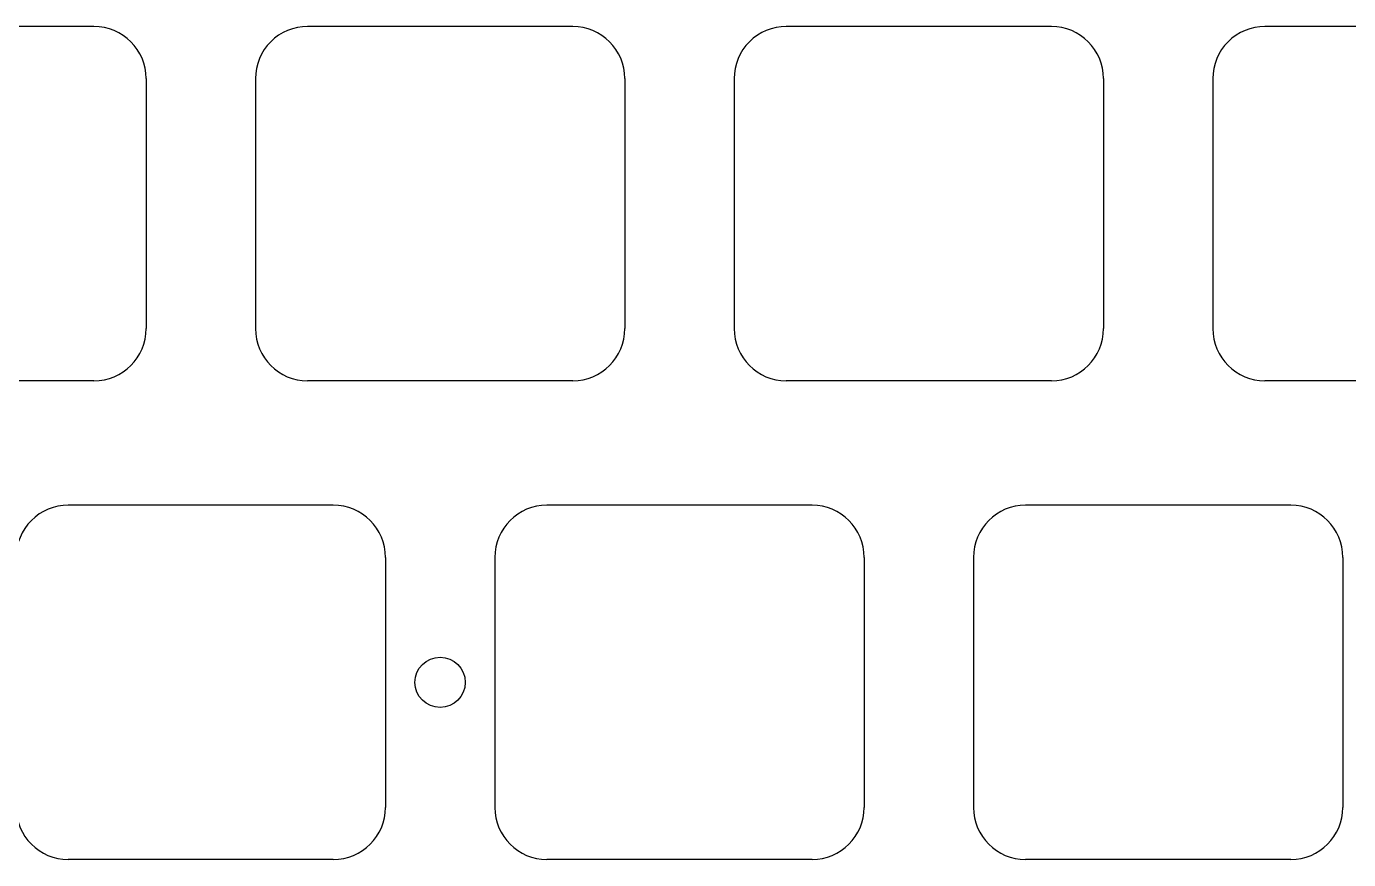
# Model space of a CAD drawing. Header units: millimetres. Extents: x -11 to 340, y -118 to 18.
# Drawn here: x 169.3 to 221.9, y -88 to -54.9 of the extents above; entities that cross this region are included whole.
import ezdxf

# ---------------------------------------------------------------- set-up
doc = ezdxf.new("R2010")
doc.units = ezdxf.units.MM
doc.header["$MEASUREMENT"] = 0
doc.layers.add('BLACK', color=7, linetype='CONTINUOUS')

msp = doc.modelspace()

# ---------------------------------------------------------------- linework, layer by layer
at = {"layer": 'BLACK', "linetype": 'Continuous'}
for p, q in [((171.9625, -54.8625), (161.412501, -54.8625)), ((180.462501, -54.862502), (180.462501, -54.8625)), ((191.0125, -54.8625), (180.462501, -54.8625)), ((199.512501, -54.862502), (199.512501, -54.8625)), ((210.0625, -54.8625), (199.512501, -54.8625)), ((218.562501, -54.862502), (218.562501, -54.8625)), ((229.1125, -54.8625), (218.562501, -54.8625)), ((174.037501, -56.9375), (174.037501, -66.8875)), ((178.387501, -56.9375), (178.387501, -66.8875)), ((193.087501, -56.9375), (193.087501, -66.8875)), ((197.437501, -56.9375), (197.437501, -66.8875)), ((212.137501, -56.9375), (212.137501, -66.8875)), ((216.487501, -56.9375), (216.487501, -66.8875)), ((171.962501, -68.9625), (161.4125, -68.9625)), ((171.962501, -68.962501), (171.962501, -68.9625)), ((191.012501, -68.9625), (180.4625, -68.9625)), ((191.012501, -68.962501), (191.012501, -68.9625)), ((210.062501, -68.9625), (199.5125, -68.9625)), ((210.062501, -68.962501), (210.062501, -68.9625)), ((229.112501, -68.9625), (218.5625, -68.9625)), ((170.937501, -73.912502), (170.937501, -73.9125)), ((181.4875, -73.9125), (170.937501, -73.9125)), ((200.5375, -73.9125), (189.9875, -73.9125)), ((219.5875, -73.9125), (209.0375, -73.9125)), ((183.562501, -75.9875), (183.562501, -85.9375)), ((187.9125, -75.9875), (187.9125, -85.9375)), ((202.6125, -75.9875), (202.6125, -85.9375)), ((202.612502, -75.9875), (202.6125, -75.9875)), ((206.9625, -75.9875), (206.9625, -85.9375)), ((221.6625, -75.9875), (221.6625, -85.9375)), ((221.662502, -75.9875), (221.6625, -75.9875)), ((181.487501, -88.0125), (170.9375, -88.0125)), ((181.487501, -88.012501), (181.487501, -88.0125)), ((200.5375, -88.0125), (189.9875, -88.0125)), ((219.5875, -88.0125), (209.0375, -88.0125))]:
    msp.add_line(p, q, dxfattribs=at)
at = {"layer": 'BLACK'}
msp.add_circle((185.7375, -80.9625), 1, dxfattribs=at)
for centre, radius, start, end in [((171.9625, -56.9375), 2.075, 0, 90), ((180.4625, -56.9375), 2.074999, 89.9999724, 180), ((191.0125, -56.9375), 2.075, 0, 90), ((199.5125, -56.9375), 2.074999, 89.9999724, 180), ((210.0625, -56.9375), 2.075, 0, 90), ((218.5625, -56.9375), 2.074999, 89.9999724, 180), ((171.9625, -66.8875), 2.075001, 270.0000276, 0), ((180.4625, -66.8875), 2.075, 180, 270), ((191.0125, -66.8875), 2.075001, 270.0000276, 0), ((199.5125, -66.8875), 2.075, 180, 270), ((210.0625, -66.8875), 2.075001, 270.0000276, 0), ((218.5625, -66.8875), 2.075, 180, 270), ((170.9375, -75.9875), 2.074999, 89.9999724, 180), ((181.4875, -75.9875), 2.075, 0, 90), ((189.9875, -75.9875), 2.075, 90, 180), ((200.5375, -75.9875), 2.075, 0, 90), ((209.0375, -75.9875), 2.075, 90, 180), ((219.5875, -75.9875), 2.075, 0, 90), ((170.9375, -85.9375), 2.075, 180, 270), ((181.4875, -85.9375), 2.075001, 270.0000276, 0), ((189.9875, -85.9375), 2.075, 180, 270), ((200.5375, -85.9375), 2.075, 270, 0), ((209.0375, -85.9375), 2.075, 180, 270), ((219.5875, -85.9375), 2.075, 270, 0)]:
    msp.add_arc(centre, radius, start, end, dxfattribs=at)

doc.saveas('drawing.dxf')
